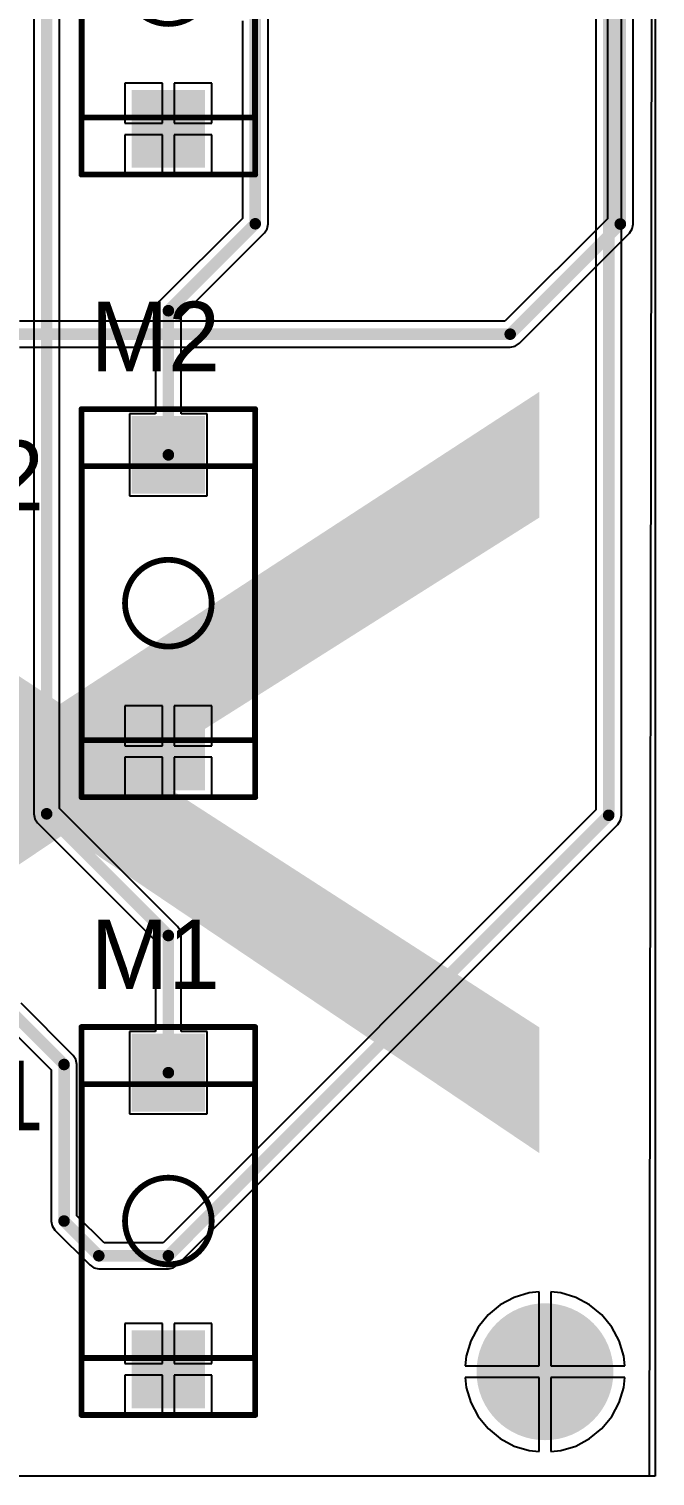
# Model space of a CAD drawing. Header units: millimetres. Extents: x 0 to 5455, y 0 to 5455.
# Drawn here: x 27.17 to 40.89, y 0 to 31.71 of the extents above; entities that cross this region are included whole.
import ezdxf

# ---------------------------------------------------------------- set-up
doc = ezdxf.new("R2010")
doc.units = ezdxf.units.MM
for name, color, linetype in [('BottomLayer', 5, 'Continuous'), ('BottomOverlay', 54, 'Continuous'), ('BottomSolder', 6, 'Continuous'), ('Mechanical13', 56, 'Continuous'), ('Mechanical15', 56, 'Continuous'), ('MultiLayer', 9, 'Continuous'), ('PadHoleLayer', 156, 'Continuous'), ('TopLayer', 1, 'Continuous'), ('TopOverlay', 2, 'Continuous'), ('TopPaste', 8, 'Continuous'), ('TopSolder', 216, 'Continuous')]:
    doc.layers.add(name, color=color, linetype=linetype)

# ---------------------------------------------------------------- blocks, each defined once
blk = doc.blocks.new('434121025816_20')
at = {"layer": 'TopLayer'}
for points in [[(-4, 0.7), (-2.5, 0.7), (-2.5, -0.7), (-4, -0.7)], [(2.5, 0.7), (4, 0.7), (4, -0.7), (2.5, -0.7)]]:
    blk.add_hatch(color=1, dxfattribs=at).paths.add_polyline_path(points)
at = {"layer": 'TopPaste'}
for points in [[(-4, 0.7), (-2.5, 0.7), (-2.5, -0.7), (-4, -0.7)], [(2.5, 0.7), (4, 0.7), (4, -0.7), (2.5, -0.7)]]:
    blk.add_hatch(color=8, dxfattribs=at).paths.add_polyline_path(points)
at = {"layer": 'TopSolder'}
for points in [[(-4.102, 0.802), (-2.398, 0.802), (-2.398, -0.802), (-4.102, -0.802)], [(2.398, 0.802), (4.102, 0.802), (4.102, -0.802), (2.398, -0.802)]]:
    blk.add_hatch(color=216, dxfattribs=at).paths.add_polyline_path(points)
at = {"layer": 'Mechanical13', "const_width": 0.127}
for points in [[(-3, -1.9), (-3, 1.9)], [(3, 1.9), (-3, 1.9)], [(3, -1.9), (3, 1.9)], [(3, -1.9), (-3, -1.9)]]:
    blk.add_lwpolyline(points, dxfattribs=at)
at = {"layer": 'Mechanical13', "const_width": 0.0635}
for points in [[(-3.032, 1.9, 1), (-2.968, 1.9, 1)], [(-3.032, 1.9, 1), (-2.968, 1.9, 1)], [(2.968, 1.9, 1), (3.032, 1.9, 1)], [(2.968, 1.9, 1), (3.032, 1.9, 1)], [(-3.032, -1.9, 1), (-2.968, -1.9, 1)], [(-3.032, -1.9, 1), (-2.968, -1.9, 1)], [(2.968, -1.9, 1), (3.032, -1.9, 1)], [(2.968, -1.9, 1), (3.032, -1.9, 1)]]:
    blk.add_lwpolyline(points, format="xyb", close=True, dxfattribs=at)
at = {"layer": 'Mechanical15', "const_width": 0.127}
for points in [[(4.25, 1.905), (-4.25, 1.905)], [(-4.25, -1.905), (-4.25, 1.905)], [(4.25, -1.905), (4.25, 1.905)], [(4.25, -1.905), (-4.25, -1.905)]]:
    blk.add_lwpolyline(points, dxfattribs=at)
at = {"layer": 'Mechanical15', "const_width": 0.0635}
for points in [[(-4.282, 1.905, 1), (-4.218, 1.905, 1)], [(-4.282, 1.905, 1), (-4.218, 1.905, 1)], [(4.218, 1.905, 1), (4.282, 1.905, 1)], [(4.218, 1.905, 1), (4.282, 1.905, 1)], [(-4.282, -1.905, 1), (-4.218, -1.905, 1)], [(-4.282, -1.905, 1), (-4.218, -1.905, 1)], [(4.218, -1.905, 1), (4.282, -1.905, 1)], [(4.218, -1.905, 1), (4.282, -1.905, 1)]]:
    blk.add_lwpolyline(points, format="xyb", close=True, dxfattribs=at)
at = {"layer": 'TopOverlay', "const_width": 0.127}
for points in [[(-3, 0.95), (-3, 1.9)], [(3, 1.9), (-3, 1.9)], [(3, 0.95), (3, 1.9)], [(-3, -1.9), (-3, -0.95)], [(3, -1.9), (3, -0.95)], [(3, -1.9), (-3, -1.9)]]:
    blk.add_lwpolyline(points, dxfattribs=at)
at = {"layer": 'TopOverlay'}
for points, const_width in [([(-3.032, 1.9, 1), (-2.968, 1.9, 1)], 0.0635), ([(-3.032, 1.9, 1), (-2.968, 1.9, 1)], 0.0635), ([(2.968, 1.9, 1), (3.032, 1.9, 1)], 0.0635), ([(2.968, 1.9, 1), (3.032, 1.9, 1)], 0.0635), ([(-3.032, 0.95, 1), (-2.968, 0.95, 1)], 0.0635), ([(0.95, 0, 1), (-0.95, 0, 1)], 0.127), ([(2.968, 0.95, 1), (3.032, 0.95, 1)], 0.0635), ([(-0.982, 0, 1), (-0.918, 0, 1)], 0.0635), ([(0.918, 0, 1), (0.982, 0, 1)], 0.0635), ([(-3.032, -0.95, 1), (-2.968, -0.95, 1)], 0.0635), ([(2.968, -0.95, 1), (3.032, -0.95, 1)], 0.0635), ([(-3.032, -1.9, 1), (-2.968, -1.9, 1)], 0.0635), ([(-3.032, -1.9, 1), (-2.968, -1.9, 1)], 0.0635), ([(2.968, -1.9, 1), (3.032, -1.9, 1)], 0.0635), ([(2.968, -1.9, 1), (3.032, -1.9, 1)], 0.0635)]:
    blk.add_lwpolyline(points, format="xyb", close=True, dxfattribs=dict(at, const_width=const_width))
blk = doc.blocks.new('434121025816_21')
at = {"layer": 'TopLayer'}
for points in [[(-4, 0.7), (-2.5, 0.7), (-2.5, -0.7), (-4, -0.7)], [(2.5, 0.7), (4, 0.7), (4, -0.7), (2.5, -0.7)]]:
    blk.add_hatch(color=1, dxfattribs=at).paths.add_polyline_path(points)
at = {"layer": 'TopPaste'}
for points in [[(-4, 0.7), (-2.5, 0.7), (-2.5, -0.7), (-4, -0.7)], [(2.5, 0.7), (4, 0.7), (4, -0.7), (2.5, -0.7)]]:
    blk.add_hatch(color=8, dxfattribs=at).paths.add_polyline_path(points)
at = {"layer": 'TopSolder'}
for points in [[(-4.102, 0.802), (-2.398, 0.802), (-2.398, -0.802), (-4.102, -0.802)], [(2.398, 0.802), (4.102, 0.802), (4.102, -0.802), (2.398, -0.802)]]:
    blk.add_hatch(color=216, dxfattribs=at).paths.add_polyline_path(points)
at = {"layer": 'Mechanical13', "const_width": 0.127}
for points in [[(-3, -1.9), (-3, 1.9)], [(3, 1.9), (-3, 1.9)], [(3, -1.9), (3, 1.9)], [(3, -1.9), (-3, -1.9)]]:
    blk.add_lwpolyline(points, dxfattribs=at)
at = {"layer": 'Mechanical13', "const_width": 0.0635}
for points in [[(-3.032, 1.9, 1), (-2.968, 1.9, 1)], [(-3.032, 1.9, 1), (-2.968, 1.9, 1)], [(2.968, 1.9, 1), (3.032, 1.9, 1)], [(2.968, 1.9, 1), (3.032, 1.9, 1)], [(-3.032, -1.9, 1), (-2.968, -1.9, 1)], [(-3.032, -1.9, 1), (-2.968, -1.9, 1)], [(2.968, -1.9, 1), (3.032, -1.9, 1)], [(2.968, -1.9, 1), (3.032, -1.9, 1)]]:
    blk.add_lwpolyline(points, format="xyb", close=True, dxfattribs=at)
at = {"layer": 'Mechanical15', "const_width": 0.127}
for points in [[(4.25, 1.905), (-4.25, 1.905)], [(-4.25, -1.905), (-4.25, 1.905)], [(4.25, -1.905), (4.25, 1.905)], [(4.25, -1.905), (-4.25, -1.905)]]:
    blk.add_lwpolyline(points, dxfattribs=at)
at = {"layer": 'Mechanical15', "const_width": 0.0635}
for points in [[(-4.282, 1.905, 1), (-4.218, 1.905, 1)], [(-4.282, 1.905, 1), (-4.218, 1.905, 1)], [(4.218, 1.905, 1), (4.282, 1.905, 1)], [(4.218, 1.905, 1), (4.282, 1.905, 1)], [(-4.282, -1.905, 1), (-4.218, -1.905, 1)], [(-4.282, -1.905, 1), (-4.218, -1.905, 1)], [(4.218, -1.905, 1), (4.282, -1.905, 1)], [(4.218, -1.905, 1), (4.282, -1.905, 1)]]:
    blk.add_lwpolyline(points, format="xyb", close=True, dxfattribs=at)
at = {"layer": 'TopOverlay', "const_width": 0.127}
for points in [[(-3, 0.95), (-3, 1.9)], [(3, 1.9), (-3, 1.9)], [(3, 0.95), (3, 1.9)], [(-3, -1.9), (-3, -0.95)], [(3, -1.9), (3, -0.95)], [(3, -1.9), (-3, -1.9)]]:
    blk.add_lwpolyline(points, dxfattribs=at)
at = {"layer": 'TopOverlay'}
for points, const_width in [([(-3.032, 1.9, 1), (-2.968, 1.9, 1)], 0.0635), ([(-3.032, 1.9, 1), (-2.968, 1.9, 1)], 0.0635), ([(2.968, 1.9, 1), (3.032, 1.9, 1)], 0.0635), ([(2.968, 1.9, 1), (3.032, 1.9, 1)], 0.0635), ([(-3.032, 0.95, 1), (-2.968, 0.95, 1)], 0.0635), ([(0.95, 0, 1), (-0.95, 0, 1)], 0.127), ([(2.968, 0.95, 1), (3.032, 0.95, 1)], 0.0635), ([(-0.982, 0, 1), (-0.918, 0, 1)], 0.0635), ([(0.918, 0, 1), (0.982, 0, 1)], 0.0635), ([(-3.032, -0.95, 1), (-2.968, -0.95, 1)], 0.0635), ([(2.968, -0.95, 1), (3.032, -0.95, 1)], 0.0635), ([(-3.032, -1.9, 1), (-2.968, -1.9, 1)], 0.0635), ([(-3.032, -1.9, 1), (-2.968, -1.9, 1)], 0.0635), ([(2.968, -1.9, 1), (3.032, -1.9, 1)], 0.0635), ([(2.968, -1.9, 1), (3.032, -1.9, 1)], 0.0635)]:
    blk.add_lwpolyline(points, format="xyb", close=True, dxfattribs=dict(at, const_width=const_width))
blk = doc.blocks.new('434121025816_22')
at = {"layer": 'TopLayer'}
for points in [[(-4, 0.7), (-2.5, 0.7), (-2.5, -0.7), (-4, -0.7)], [(2.5, 0.7), (4, 0.7), (4, -0.7), (2.5, -0.7)]]:
    blk.add_hatch(color=1, dxfattribs=at).paths.add_polyline_path(points)
at = {"layer": 'TopPaste'}
for points in [[(-4, 0.7), (-2.5, 0.7), (-2.5, -0.7), (-4, -0.7)], [(2.5, 0.7), (4, 0.7), (4, -0.7), (2.5, -0.7)]]:
    blk.add_hatch(color=8, dxfattribs=at).paths.add_polyline_path(points)
at = {"layer": 'TopSolder'}
for points in [[(-4.102, 0.802), (-2.398, 0.802), (-2.398, -0.802), (-4.102, -0.802)], [(2.398, 0.802), (4.102, 0.802), (4.102, -0.802), (2.398, -0.802)]]:
    blk.add_hatch(color=216, dxfattribs=at).paths.add_polyline_path(points)
at = {"layer": 'Mechanical13', "const_width": 0.127}
for points in [[(-3, -1.9), (-3, 1.9)], [(3, 1.9), (-3, 1.9)], [(3, -1.9), (3, 1.9)], [(3, -1.9), (-3, -1.9)]]:
    blk.add_lwpolyline(points, dxfattribs=at)
at = {"layer": 'Mechanical13', "const_width": 0.0635}
for points in [[(-3.032, 1.9, 1), (-2.968, 1.9, 1)], [(-3.032, 1.9, 1), (-2.968, 1.9, 1)], [(2.968, 1.9, 1), (3.032, 1.9, 1)], [(2.968, 1.9, 1), (3.032, 1.9, 1)], [(-3.032, -1.9, 1), (-2.968, -1.9, 1)], [(-3.032, -1.9, 1), (-2.968, -1.9, 1)], [(2.968, -1.9, 1), (3.032, -1.9, 1)], [(2.968, -1.9, 1), (3.032, -1.9, 1)]]:
    blk.add_lwpolyline(points, format="xyb", close=True, dxfattribs=at)
at = {"layer": 'Mechanical15', "const_width": 0.127}
for points in [[(4.25, 1.905), (-4.25, 1.905)], [(-4.25, -1.905), (-4.25, 1.905)], [(4.25, -1.905), (4.25, 1.905)], [(4.25, -1.905), (-4.25, -1.905)]]:
    blk.add_lwpolyline(points, dxfattribs=at)
at = {"layer": 'Mechanical15', "const_width": 0.0635}
for points in [[(-4.282, 1.905, 1), (-4.218, 1.905, 1)], [(-4.282, 1.905, 1), (-4.218, 1.905, 1)], [(4.218, 1.905, 1), (4.282, 1.905, 1)], [(4.218, 1.905, 1), (4.282, 1.905, 1)], [(-4.282, -1.905, 1), (-4.218, -1.905, 1)], [(-4.282, -1.905, 1), (-4.218, -1.905, 1)], [(4.218, -1.905, 1), (4.282, -1.905, 1)], [(4.218, -1.905, 1), (4.282, -1.905, 1)]]:
    blk.add_lwpolyline(points, format="xyb", close=True, dxfattribs=at)
at = {"layer": 'TopOverlay', "const_width": 0.127}
for points in [[(-3, 0.95), (-3, 1.9)], [(3, 1.9), (-3, 1.9)], [(3, 0.95), (3, 1.9)], [(-3, -1.9), (-3, -0.95)], [(3, -1.9), (3, -0.95)], [(3, -1.9), (-3, -1.9)]]:
    blk.add_lwpolyline(points, dxfattribs=at)
at = {"layer": 'TopOverlay'}
for points, const_width in [([(-3.032, 1.9, 1), (-2.968, 1.9, 1)], 0.0635), ([(-3.032, 1.9, 1), (-2.968, 1.9, 1)], 0.0635), ([(2.968, 1.9, 1), (3.032, 1.9, 1)], 0.0635), ([(2.968, 1.9, 1), (3.032, 1.9, 1)], 0.0635), ([(-3.032, 0.95, 1), (-2.968, 0.95, 1)], 0.0635), ([(0.95, 0, 1), (-0.95, 0, 1)], 0.127), ([(2.968, 0.95, 1), (3.032, 0.95, 1)], 0.0635), ([(-0.982, 0, 1), (-0.918, 0, 1)], 0.0635), ([(0.918, 0, 1), (0.982, 0, 1)], 0.0635), ([(-3.032, -0.95, 1), (-2.968, -0.95, 1)], 0.0635), ([(2.968, -0.95, 1), (3.032, -0.95, 1)], 0.0635), ([(-3.032, -1.9, 1), (-2.968, -1.9, 1)], 0.0635), ([(-3.032, -1.9, 1), (-2.968, -1.9, 1)], 0.0635), ([(2.968, -1.9, 1), (3.032, -1.9, 1)], 0.0635), ([(2.968, -1.9, 1), (3.032, -1.9, 1)], 0.0635)]:
    blk.add_lwpolyline(points, format="xyb", close=True, dxfattribs=dict(at, const_width=const_width))

msp = doc.modelspace()

# ---------------------------------------------------------------- hatches: boundary and pattern name
at = {"layer": 'BottomLayer'}
h = msp.add_hatch(color=5, dxfattribs=at)
edge = h.paths.add_edge_path()
edge.add_arc((38.481, 2.286), 0.762, 0, 360)
at = {"layer": 'BottomSolder'}
h = msp.add_hatch(color=6, dxfattribs=at)
edge = h.paths.add_edge_path()
edge.add_arc((38.481, 2.286), 0.864, 0, 360)
at = {"layer": 'MultiLayer'}
h = msp.add_hatch(color=9, dxfattribs=at)
edge = h.paths.add_edge_path()
edge.add_arc((38.481, 2.286), 0.762, 0, 360)
at = {"layer": 'PadHoleLayer'}
h = msp.add_hatch(color=156, dxfattribs=at)
edge = h.paths.add_edge_path()
edge.add_arc((38.481, 2.286), 1.5, 0, 360)
at = {"layer": 'TopLayer'}
h = msp.add_hatch(color=1, dxfattribs=at)
edge = h.paths.add_edge_path()
edge.add_arc((38.481, 2.286), 0.762, 0, 360)
at = {"layer": 'TopSolder'}
h = msp.add_hatch(color=216, dxfattribs=at)
edge = h.paths.add_edge_path()
edge.add_arc((38.481, 2.286), 0.864, 0, 360)

# ---------------------------------------------------------------- linework, layer by layer
at = {"layer": 'BottomLayer'}
for p, q in [((40.894, 79.883), (40.894, 0)), ((39.85, 56.779), (39.85, 27.549)), ((40.414, 27.432), (40.414, 56.896)), ((39.85, 27.549), (37.602, 25.301)), ((40.332, 27.232), (40.393, 27.324)), ((40.393, 27.324), (40.414, 27.432)), ((40.414, 27.432), (40.414, 27.432)), ((37.919, 24.819), (40.332, 27.232)), ((37.602, 25.301), (26.962, 25.301)), ((26.962, 24.737), (37.719, 24.737)), ((37.719, 24.737), (37.827, 24.758)), ((37.719, 24.737), (37.719, 24.737)), ((37.827, 24.758), (37.919, 24.819)), ((37.807, 3.914), (37.502, 3.751)), ((38.137, 4.015), (37.807, 3.914)), ((38.354, 4.036), (38.137, 4.015)), ((38.354, 2.413), (38.354, 4.036)), ((38.825, 4.015), (38.608, 4.036)), ((38.608, 4.036), (38.608, 2.413)), ((39.155, 3.914), (38.825, 4.015)), ((39.46, 3.751), (39.155, 3.914)), ((37.235, 3.532), (37.016, 3.265)), ((37.502, 3.751), (37.235, 3.532)), ((39.727, 3.532), (39.46, 3.751)), ((39.946, 3.265), (39.727, 3.532)), ((37.016, 3.265), (36.853, 2.96)), ((40.109, 2.96), (39.946, 3.265)), ((36.853, 2.96), (36.752, 2.63)), ((40.21, 2.63), (40.109, 2.96)), ((36.752, 2.63), (36.731, 2.413)), ((40.231, 2.413), (40.21, 2.63)), ((36.731, 2.413), (38.354, 2.413)), ((38.608, 2.413), (40.231, 2.413)), ((38.354, 2.159), (36.731, 2.159)), ((36.731, 2.159), (36.752, 1.942)), ((36.752, 1.942), (36.853, 1.612)), ((38.354, 0.536), (38.354, 2.159)), ((40.231, 2.159), (38.608, 2.159)), ((38.608, 2.159), (38.608, 0.536)), ((40.109, 1.612), (40.21, 1.942)), ((40.21, 1.942), (40.231, 2.159)), ((36.853, 1.612), (37.016, 1.307)), ((39.946, 1.307), (40.109, 1.612)), ((37.016, 1.307), (37.235, 1.04)), ((39.727, 1.04), (39.946, 1.307)), ((37.235, 1.04), (37.502, 0.821)), ((39.46, 0.821), (39.727, 1.04)), ((37.502, 0.821), (37.807, 0.658)), ((37.807, 0.658), (38.137, 0.557)), ((38.825, 0.557), (39.155, 0.658)), ((39.155, 0.658), (39.46, 0.821)), ((38.137, 0.557), (38.354, 0.536)), ((38.608, 0.536), (38.825, 0.557)), ((40.894, 0), (7.31, 0))]:
    msp.add_line(p, q, dxfattribs=at)
at = {"layer": 'BottomLayer', "const_width": 0.254}
for points in [[(40.132, 27.432), (40.132, 56.896)], [(37.719, 25.019), (40.132, 27.432)], [(26.67, 25.019), (37.719, 25.019)]]:
    msp.add_lwpolyline(points, dxfattribs=at)
at = {"layer": 'BottomLayer', "const_width": 0.127}
for points in [[(40.068, 27.432, 1), (40.196, 27.432, 1)], [(40.068, 27.432, 1), (40.196, 27.432, 1)], [(37.656, 25.019, 1), (37.782, 25.019, 1)], [(37.656, 25.019, 1), (37.782, 25.019, 1)]]:
    msp.add_lwpolyline(points, format="xyb", close=True, dxfattribs=at)
at = {"layer": 'TopLayer'}
for p, q in [((40.894, 79.793), (40.767, 0)), ((40.16, 14.478), (40.16, 56.769)), ((39.596, 46.656), (39.596, 14.595)), ((27.277, 35.697), (27.277, 14.51)), ((27.841, 14.626), (27.841, 35.715)), ((31.849, 31.887), (31.849, 27.554)), ((32.413, 27.438), (32.413, 32.004)), ((30.099, 30.52), (29.272, 30.52)), ((29.272, 30.52), (29.272, 29.643)), ((30.099, 29.643), (30.099, 30.52)), ((31.18, 30.52), (30.353, 30.52)), ((30.353, 30.52), (30.353, 29.643)), ((31.18, 29.643), (31.18, 30.52)), ((29.272, 29.643), (30.099, 29.643)), ((30.353, 29.643), (31.18, 29.643)), ((30.099, 29.389), (29.272, 29.389)), ((29.272, 29.389), (29.272, 28.512)), ((30.099, 28.512), (30.099, 29.389)), ((31.18, 29.389), (30.353, 29.389)), ((30.353, 29.389), (30.353, 28.512)), ((31.18, 28.512), (31.18, 29.389)), ((29.272, 28.512), (30.099, 28.512)), ((30.353, 28.512), (31.18, 28.512)), ((31.849, 27.554), (30.026, 25.732)), ((32.331, 27.238), (32.392, 27.329)), ((32.392, 27.329), (32.413, 27.438)), ((32.413, 27.438), (32.413, 27.438)), ((30.508, 25.416), (32.331, 27.238)), ((32.331, 27.238), (32.331, 27.238)), ((30.026, 25.732), (29.965, 25.641)), ((29.965, 25.641), (29.944, 25.533)), ((29.944, 25.533), (29.944, 25.532)), ((29.944, 25.532), (29.944, 23.275)), ((30.508, 23.275), (30.508, 25.416)), ((29.944, 23.275), (29.376, 23.275)), ((29.376, 23.275), (29.376, 21.475)), ((31.076, 23.275), (30.508, 23.275)), ((31.076, 21.475), (31.076, 23.275)), ((29.376, 21.475), (31.076, 21.475)), ((30.099, 16.879), (29.272, 16.879)), ((29.272, 16.879), (29.272, 16.002)), ((30.099, 16.002), (30.099, 16.879)), ((31.18, 16.879), (30.353, 16.879)), ((30.353, 16.879), (30.353, 16.002)), ((31.18, 16.002), (31.18, 16.879)), ((29.272, 16.002), (30.099, 16.002)), ((30.353, 16.002), (31.18, 16.002)), ((30.099, 15.748), (29.272, 15.748)), ((29.272, 15.748), (29.272, 14.871)), ((30.099, 14.871), (30.099, 15.748)), ((31.18, 15.748), (30.353, 15.748)), ((30.353, 15.748), (30.353, 14.871)), ((31.18, 14.871), (31.18, 15.748)), ((30.426, 12.042), (27.841, 14.626)), ((29.272, 14.871), (30.099, 14.871)), ((39.596, 14.595), (30.109, 5.108)), ((30.353, 14.871), (31.18, 14.871)), ((27.277, 14.51), (27.277, 14.51)), ((27.277, 14.51), (27.298, 14.401)), ((27.298, 14.401), (27.359, 14.31)), ((27.359, 14.31), (29.944, 11.726)), ((30.426, 4.626), (40.078, 14.278)), ((40.078, 14.278), (40.139, 14.37)), ((40.078, 14.278), (40.078, 14.278)), ((40.139, 14.37), (40.16, 14.478)), ((40.16, 14.478), (40.16, 14.478)), ((30.487, 11.951), (30.426, 12.042)), ((30.426, 12.042), (30.426, 12.042)), ((30.508, 11.843), (30.487, 11.951)), ((30.508, 11.842), (30.508, 11.843)), ((30.508, 9.738), (30.508, 11.842)), ((29.944, 11.726), (29.944, 9.738)), ((28.14, 9.217), (26.997, 10.36)), ((26.68, 9.878), (27.658, 8.9)), ((29.944, 9.738), (29.376, 9.738)), ((29.376, 9.738), (29.376, 7.938)), ((31.076, 9.738), (30.508, 9.738)), ((31.076, 7.938), (31.076, 9.738)), ((28.201, 9.125), (28.14, 9.217)), ((27.658, 8.9), (27.658, 5.588)), ((28.222, 9.017), (28.201, 9.125)), ((28.222, 5.705), (28.222, 9.017)), ((29.376, 7.938), (31.076, 7.938)), ((27.658, 5.588), (27.658, 5.588)), ((27.658, 5.588), (27.679, 5.48)), ((27.679, 5.48), (27.74, 5.388)), ((28.819, 5.108), (28.222, 5.705)), ((27.74, 5.388), (28.502, 4.626)), ((30.109, 5.108), (28.819, 5.108)), ((28.502, 4.626), (28.594, 4.565)), ((28.594, 4.565), (28.702, 4.544)), ((28.702, 4.544), (30.226, 4.544)), ((30.226, 4.544), (30.334, 4.565)), ((30.226, 4.544), (30.226, 4.544)), ((30.334, 4.565), (30.426, 4.626)), ((37.807, 3.914), (37.502, 3.751)), ((38.137, 4.015), (37.807, 3.914)), ((38.354, 4.036), (38.137, 4.015)), ((38.354, 2.413), (38.354, 4.036)), ((38.825, 4.015), (38.608, 4.036)), ((38.608, 4.036), (38.608, 2.413)), ((39.155, 3.914), (38.825, 4.015)), ((39.46, 3.751), (39.155, 3.914)), ((37.235, 3.532), (37.016, 3.265)), ((37.502, 3.751), (37.235, 3.532)), ((39.727, 3.532), (39.46, 3.751)), ((39.946, 3.265), (39.727, 3.532)), ((30.099, 3.342), (29.272, 3.342)), ((29.272, 3.342), (29.272, 2.465)), ((30.099, 2.465), (30.099, 3.342)), ((31.18, 3.342), (30.353, 3.342)), ((30.353, 3.342), (30.353, 2.465)), ((31.18, 2.465), (31.18, 3.342)), ((37.016, 3.265), (36.853, 2.96)), ((40.109, 2.96), (39.946, 3.265)), ((36.853, 2.96), (36.752, 2.63)), ((40.21, 2.63), (40.109, 2.96)), ((36.752, 2.63), (36.731, 2.413)), ((40.231, 2.413), (40.21, 2.63)), ((29.272, 2.465), (30.099, 2.465)), ((30.353, 2.465), (31.18, 2.465)), ((36.731, 2.413), (38.354, 2.413)), ((38.608, 2.413), (40.231, 2.413)), ((30.099, 2.211), (29.272, 2.211)), ((29.272, 2.211), (29.272, 1.334)), ((30.099, 1.334), (30.099, 2.211)), ((31.18, 2.211), (30.353, 2.211)), ((30.353, 2.211), (30.353, 1.334)), ((31.18, 1.334), (31.18, 2.211)), ((38.354, 2.159), (36.731, 2.159)), ((36.731, 2.159), (36.752, 1.942)), ((36.752, 1.942), (36.853, 1.612)), ((38.354, 0.536), (38.354, 2.159)), ((40.231, 2.159), (38.608, 2.159)), ((38.608, 2.159), (38.608, 0.536)), ((40.109, 1.612), (40.21, 1.942)), ((40.21, 1.942), (40.231, 2.159)), ((36.853, 1.612), (37.016, 1.307)), ((39.946, 1.307), (40.109, 1.612)), ((29.272, 1.334), (30.099, 1.334)), ((30.353, 1.334), (31.18, 1.334)), ((37.016, 1.307), (37.235, 1.04)), ((39.727, 1.04), (39.946, 1.307)), ((37.235, 1.04), (37.502, 0.821)), ((39.46, 0.821), (39.727, 1.04)), ((37.502, 0.821), (37.807, 0.658)), ((37.807, 0.658), (38.137, 0.557)), ((38.825, 0.557), (39.155, 0.658)), ((39.155, 0.658), (39.46, 0.821)), ((38.137, 0.557), (38.354, 0.536)), ((38.608, 0.536), (38.825, 0.557)), ((40.767, 0), (7.31, 0))]:
    msp.add_line(p, q, dxfattribs=at)
at = {"layer": 'TopLayer', "const_width": 0.254}
for points in [[(39.878, 14.478), (39.878, 56.769)], [(27.559, 14.51), (27.559, 35.814)], [(32.131, 27.438), (32.131, 32.004)], [(30.226, 25.533), (32.131, 27.438)], [(30.226, 22.375), (30.226, 25.533)], [(27.559, 14.51), (30.226, 11.843)], [(30.226, 4.826), (39.878, 14.478)], [(30.226, 8.838), (30.226, 11.843)], [(26.797, 10.16), (27.94, 9.017)], [(27.94, 5.588), (27.94, 9.017)], [(27.94, 5.588), (28.702, 4.826)], [(28.702, 4.826), (30.226, 4.826)]]:
    msp.add_lwpolyline(points, dxfattribs=at)
at = {"layer": 'TopLayer', "const_width": 0.127}
for points in [[(32.068, 27.438, 1), (32.194, 27.438, 1)], [(32.068, 27.438, 1), (32.194, 27.438, 1)], [(30.163, 25.533, 1), (30.29, 25.533, 1)], [(30.163, 25.533, 1), (30.29, 25.533, 1)], [(30.163, 22.375, 1), (30.29, 22.375, 1)], [(27.495, 14.51, 1), (27.622, 14.51, 1)], [(27.495, 14.51, 1), (27.622, 14.51, 1)], [(39.815, 14.478, 1), (39.941, 14.478, 1)], [(39.815, 14.478, 1), (39.941, 14.478, 1)], [(30.163, 11.843, 1), (30.29, 11.843, 1)], [(30.163, 11.843, 1), (30.29, 11.843, 1)], [(27.877, 9.017, 1), (28.003, 9.017, 1)], [(27.877, 9.017, 1), (28.003, 9.017, 1)], [(30.163, 8.838, 1), (30.29, 8.838, 1)], [(27.877, 5.588, 1), (28.003, 5.588, 1)], [(27.877, 5.588, 1), (28.003, 5.588, 1)], [(28.639, 4.826, 1), (28.765, 4.826, 1)], [(28.639, 4.826, 1), (28.765, 4.826, 1)], [(30.163, 4.826, 1), (30.29, 4.826, 1)], [(30.163, 4.826, 1), (30.29, 4.826, 1)]]:
    msp.add_lwpolyline(points, format="xyb", close=True, dxfattribs=at)

# ---------------------------------------------------------------- block references
at = {"rotation": 270}
for name, p in [('434121025816_20', (30.226, 32.766)), ('434121025816_21', (30.226, 19.125)), ('434121025816_22', (30.226, 5.588))]:
    msp.add_blockref(name, p, dxfattribs=at)

# ---------------------------------------------------------------- texts
at = {"layer": 'BottomOverlay'}
msp.add_text('X', height=20, rotation=90, dxfattribs=at).set_placement((38.354, 6.477))
at = {"layer": 'TopOverlay'}
for s, p in [('M2', (28.524, 24.205)), ('C2', (24.892, 21.163)), ('M1', (28.524, 10.668)), ('C1', (24.892, 7.574))]:
    msp.add_text(s, height=1.524, dxfattribs=at).set_placement(p)

doc.saveas('drawing.dxf')
